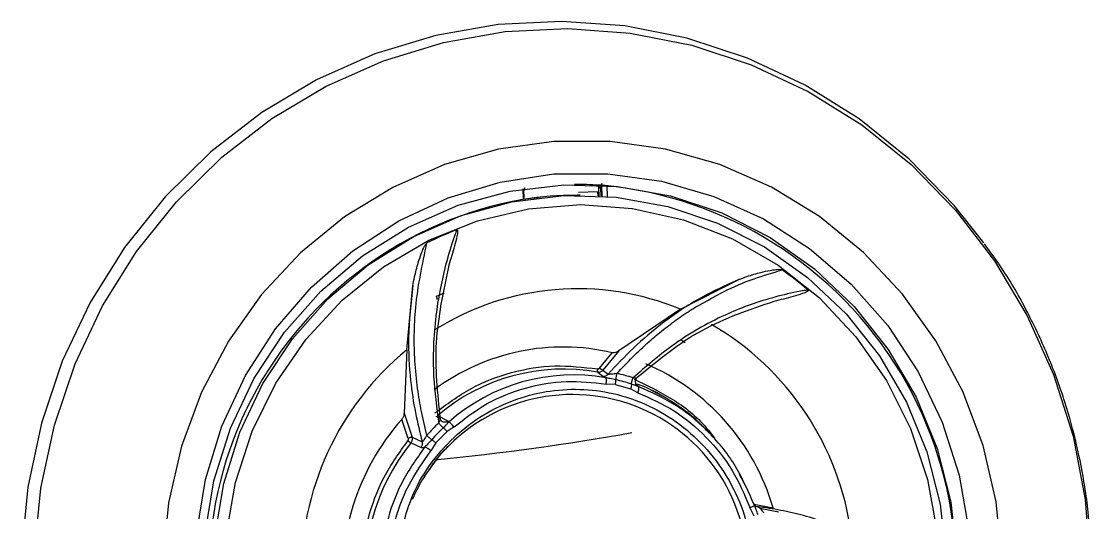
# Model space of a CAD drawing. Header units: inches. Extents: x 2 to 87, y 6 to 129.
# Drawn here: x 48.426 to 50.358, y 43.852 to 44.74 of the extents above; entities that cross this region are included whole.
import ezdxf

# ---------------------------------------------------------------- set-up
doc = ezdxf.new("R2010")
doc.units = ezdxf.units.IN
doc.header["$MEASUREMENT"] = 0
doc.layers.add('1', color=4, linetype='Continuous')

# ---------------------------------------------------------------- blocks, each defined once
blk = doc.blocks.new('2026 STRIDE')
at = {"layer": '1', "color": 3}
for p, q in [((46.9985, 23.3275), (46.9991, 23.3087)), ((47.1334, 23.3223), (47.0992, 23.3212)), ((47.1334, 23.3223), (47.1336, 23.3152)), ((47.1362, 23.3126), (47.1357, 23.3311)), ((47.1421, 23.3341), (47.136, 23.3341)), ((47.1388, 23.3283), (47.1392, 23.3149)), ((47.1416, 23.3147), (47.141, 23.3341)), ((47.1512, 23.314), (47.1506, 23.3335)), ((47.0003, 23.3179), (47.0005, 23.3091)), ((47.0314, 23.3128), (47.0268, 23.3123)), ((47.102, 23.316), (47.0966, 23.316)), ((46.789, 23.037), (46.7998, 23.1528)), ((47.283, 23.1102), (47.3883, 23.1639)), ((46.8425, 23.1339), (46.8568, 23.14)), ((47.283, 23.1102), (47.172, 23.0349)), ((47.2915, 23.0496), (47.2848, 23.0538)), ((46.789, 23.037), (46.784, 22.9225)), ((47.1369, 23.0038), (47.1596, 23.0315)), ((47.172, 23.0349), (47.1429, 23.0002)), ((47.1337, 22.9966), (47.1429, 22.9894)), ((47.1429, 23.0002), (47.1524, 22.9929)), ((47.1656, 22.9742), (47.1489, 22.975)), ((47.1656, 22.9742), (47.1931, 22.9666)), ((47.2013, 22.9761), (47.208, 22.9708)), ((47.2063, 22.9594), (47.1931, 22.9666)), ((47.208, 22.9708), (47.2077, 22.9702)), ((46.784, 22.9225), (46.7985, 22.879)), ((46.8492, 22.9128), (46.8421, 22.9167)), ((46.8447, 22.9182), (46.8638, 22.9081)), ((46.7917, 22.8769), (46.7799, 22.9111)), ((46.8742, 22.8977), (46.8616, 22.8895)), ((46.8638, 22.9081), (46.8647, 22.9064)), ((46.7985, 22.879), (46.8168, 22.8705)), ((46.8415, 22.8686), (46.8616, 22.8895)), ((46.7968, 22.8691), (46.8147, 22.8607)), ((46.8415, 22.8686), (46.8325, 22.8541)), ((47.4022, 22.7879), (47.3897, 22.8114)), ((47.416, 22.7366), (47.4084, 22.7519)), ((47.4158, 22.7579), (47.4503, 22.7514)), ((47.4601, 22.7434), (47.4272, 22.75)), ((47.4601, 22.7434), (47.4569, 22.7446))]:
    blk.add_line(p, q, dxfattribs=at)
at = {"layer": '1', "color": 3, "flags": 128}
for points in [[(47.8307, 23.2304), (47.7774, 23.2977), (47.6961, 23.381), (47.6059, 23.4539), (47.508, 23.5151), (47.4038, 23.564), (47.2948, 23.5997), (47.1824, 23.6219), (47.0682, 23.6302), (46.954, 23.6244), (46.8411, 23.6047), (46.7314, 23.5713), (46.6262, 23.5247), (46.5271, 23.4656), (46.4354, 23.3947), (46.3525, 23.3132), (46.2794, 23.222), (46.2173, 23.1226), (46.167, 23.0162), (46.1292, 22.9045), (46.1045, 22.7889), (46.0931, 22.6711)], [(46.117, 22.6706), (46.1282, 22.7869), (46.1527, 22.901), (46.19, 23.0113), (46.2396, 23.1163), (46.3009, 23.2144), (46.373, 23.3044), (46.4549, 23.3849), (46.5454, 23.4549), (46.6432, 23.5132), (46.7471, 23.5592), (46.8554, 23.5922), (46.9668, 23.6117), (47.0796, 23.6174), (47.1923, 23.6092), (47.3033, 23.5873), (47.4109, 23.552), (47.5138, 23.5038), (47.6104, 23.4433), (47.6995, 23.3714), (47.7797, 23.2891), (47.8499, 23.1976), (47.9092, 23.0981), (47.9567, 22.9921), (47.9918, 22.881), (48.0139, 22.7664), (48.0227, 22.6499)], [(47.8633, 22.6578), (47.853, 22.762), (47.8295, 22.8639), (47.793, 22.9616), (47.7443, 23.0534), (47.6842, 23.1377), (47.6138, 23.2129), (47.5343, 23.2777), (47.4472, 23.331), (47.3539, 23.3719), (47.2563, 23.3994), (47.156, 23.4133), (47.0547, 23.4132), (46.9544, 23.3992), (46.8568, 23.3714), (46.7637, 23.3304), (46.6766, 23.277), (46.5972, 23.212), (46.5269, 23.1367), (46.4669, 23.0523), (46.4183, 22.9604), (46.382, 22.8626), (46.3586, 22.7607), (46.3486, 22.6565)], [(46.4091, 22.703), (46.4255, 22.8027), (46.4553, 22.8992), (46.4977, 22.9904), (46.552, 23.0746), (46.6171, 23.1502), (46.6917, 23.2157), (46.7744, 23.2698), (46.8636, 23.3115), (46.9575, 23.3399), (47.0543, 23.3545), (47.1521, 23.355), (47.249, 23.3415), (47.3432, 23.3141), (47.4328, 23.2734), (47.516, 23.2202), (47.5913, 23.1556), (47.6572, 23.0807), (47.7123, 22.9971), (47.7556, 22.9063), (47.7864, 22.8102), (47.8038, 22.7106)], [(46.4241, 22.7009), (46.4406, 22.8), (46.4706, 22.8956), (46.5134, 22.9859), (46.5682, 23.0689), (46.6339, 23.143), (46.7091, 23.2067), (46.7923, 23.2587), (46.8818, 23.2979), (46.9758, 23.3235), (47.0723, 23.335), (47.1694, 23.3322), (47.2652, 23.3151), (47.3576, 23.2841), (47.4449, 23.2398), (47.5251, 23.1831), (47.5967, 23.1151), (47.6583, 23.0373), (47.7085, 22.9513), (47.7464, 22.8587), (47.7711, 22.7614), (47.7822, 22.6615)], [(47.1357, 23.3311), (47.1374, 23.3295), (47.1388, 23.3283)], [(46.4424, 22.6989), (46.4584, 22.7953), (46.4876, 22.8882), (46.5292, 22.976), (46.5825, 23.0567), (46.6463, 23.1287), (46.7194, 23.1906), (46.8003, 23.2412), (46.8873, 23.2793), (46.9787, 23.3042), (47.0725, 23.3154), (47.1669, 23.3126), (47.26, 23.296), (47.3499, 23.2659), (47.4346, 23.2228), (47.5126, 23.1677), (47.5823, 23.1016), (47.6421, 23.026), (47.6909, 22.9423), (47.7277, 22.8523), (47.7518, 22.7578), (47.7626, 22.6607)], [(46.9945, 23.3082), (47.0134, 23.3108), (47.0268, 23.3123)], [(46.463, 22.7013), (46.4797, 22.7973), (46.5098, 22.8898), (46.5526, 22.9767), (46.6071, 23.0563), (46.6723, 23.1268), (46.7467, 23.1867), (46.8287, 23.2348), (46.9166, 23.27), (47.0086, 23.2916), (47.1026, 23.2992), (47.1966, 23.2924), (47.2887, 23.2716), (47.3769, 23.2372), (47.4593, 23.1898), (47.5342, 23.1305), (47.5999, 23.0605), (47.6551, 22.9814), (47.6985, 22.8948), (47.7293, 22.8026), (47.7468, 22.7068)], [(47.2492, 22.9536), (47.2339, 22.9621), (47.2246, 22.9668)], [(46.8208, 22.8079), (46.8507, 22.8487), (46.8557, 22.8544)]]:
    blk.add_lwpolyline(points, dxfattribs=at)
at = {"layer": '1', "color": 3}
for centre, radius, start, end in [((47.0908, 22.6774), 0.6583, 86.0623, 89.9332), ((47.1379, 23.4542), 0.126, 270.4194, 271.4998), ((47.0771, 22.6334), 0.7037, 337.1622, 84.7028), ((47.119, 22.6317), 0.6875, 100.0453, 205.1699), ((47.0959, 22.6757), 0.6403, 89.9344, 98.6945), ((47.108, 22.665), 0.6317, 111.2442, 116.5711), ((47.0955, 22.6535), 0.6451, 49.622, 54.8743), ((47.0972, 22.6626), 0.4846, 67.4546, 122.0431), ((46.8272, 23.1274), 0.0167, 9.253, 22.9354), ((47.0793, 22.6363), 0.5165, 7.5525, 59.8057), ((47.1214, 22.6329), 0.5232, 129.4421, 181.2303), ((47.0706, 22.6551), 0.3868, 76.6857, 126.6673), ((47.0721, 22.6519), 0.3502, 79.8716, 130.49), ((47.1401, 23), 0.00724, 160.3577, 207.653), ((47.0899, 22.6531), 0.35, 72.1003, 77.0599), ((47.0603, 22.6385), 0.406, 16.1458, 66.7679), ((47.0898, 22.6511), 0.3404, 80.0642, 131.39), ((47.0905, 22.6524), 0.339, 72.1003, 77.0599), ((47.0881, 22.6399), 0.3162, 352.4811, 137.2749), ((47.0934, 22.6314), 0.4201, 138.2577, 187.7062), ((47.0993, 22.6396), 0.3663, 133.6433, 138.4553), ((47.0996, 22.6393), 0.3547, 133.6433, 138.4553), ((46.3996, 27.3418), 4.5251, 275.5863, 280.1303), ((47.0934, 22.6312), 0.3803, 141.26, 189.1012), ((46.804, 22.8864), 0.0188, 226.1351, 247.2384)]:
    blk.add_arc(centre, radius, start, end, dxfattribs=at)
for points, knots in [([(47.0003, 23.3179), (47.0002, 23.3193), (47.0002, 23.322), (47.0007, 23.3255), (47.0013, 23.3282), (47.0022, 23.3296), (47.0027, 23.3298), (47.0029, 23.3298)], [0, 0, 0, 0, 0.216017, 0.432052, 0.647583, 0.862108, 1, 1, 1, 1]), ([(47.1409, 23.3371), (47.1404, 23.3362), (47.1391, 23.3334), (47.1389, 23.3303), (47.1388, 23.3283)], [0, 0, 0, 0, 0.347891, 1, 1, 1, 1]), ([(46.8791, 23.2538), (46.8788, 23.253), (46.878, 23.2507), (46.8756, 23.2441), (46.8685, 23.2231), (46.854, 23.174), (46.8382, 23.0917), (46.8344, 22.9938), (46.8427, 22.9324), (46.8466, 22.9046)], [0, 0, 0, 0, 0.007325, 0.019566, 0.058651, 0.192116, 0.441769, 0.746986, 1, 1, 1, 1]), ([(46.8791, 23.2538), (46.8792, 23.2538), (46.8794, 23.2539), (46.8798, 23.2539), (46.8801, 23.2537), (46.8804, 23.2534), (46.8807, 23.2525), (46.8809, 23.2485), (46.8778, 23.2331), (46.8719, 23.2128), (46.8667, 23.1956), (46.8649, 23.1898)], [0, 0, 0, 0, 0.0055006, 0.0110552, 0.016084, 0.0215799, 0.030977, 0.0603237, 0.1952739, 0.7306037, 1, 1, 1, 1]), ([(46.7998, 23.1528), (46.8008, 23.1579), (46.8035, 23.1718), (46.8085, 23.1912), (46.8142, 23.2085), (46.8185, 23.2189), (46.8214, 23.2248), (46.8233, 23.228), (46.8246, 23.2295), (46.8252, 23.2299), (46.8254, 23.23)], [0, 0, 0, 0, 0.191793, 0.51957, 0.729701, 0.856735, 0.930021, 0.970711, 0.992633, 1, 1, 1, 1]), ([(46.8252, 22.8825), (46.8218, 22.8966), (46.8152, 22.9237), (46.8077, 22.9689), (46.8031, 23.0151), (46.802, 23.0642), (46.8053, 23.136), (46.8171, 23.1912), (46.8254, 23.23)], [0, 0, 0, 0, 0.134858, 0.259599, 0.404069, 0.533562, 0.672142, 1, 1, 1, 1]), ([(48.0253, 22.6299), (48.0242, 22.6678), (48.0227, 22.7212), (48.012, 22.7996), (47.9991, 22.8663), (47.9775, 22.9446), (47.9482, 23.025), (47.91, 23.1063), (47.8711, 23.175), (47.8422, 23.2141), (47.8317, 23.2283)], [0, 0, 0, 0, 0.177149, 0.24958, 0.369823, 0.495043, 0.629709, 0.770657, 0.916634, 1, 1, 1, 1]), ([(46.8649, 23.1898), (46.8548, 23.1427), (46.8345, 23.0475), (46.8443, 22.958), (46.8492, 22.9128)], [0, 0, 0, 0, 0.495173, 1, 1, 1, 1]), ([(47.3245, 23.1217), (47.3365, 23.1286), (47.3661, 23.1457), (47.414, 23.1656), (47.4497, 23.1762), (47.4667, 23.1812)], [0, 0, 0, 0, 0.264228, 0.650338, 1, 1, 1, 1]), ([(47.3883, 23.1639), (47.3932, 23.1657), (47.4064, 23.1707), (47.4254, 23.1762), (47.4429, 23.1803), (47.4551, 23.1817), (47.4627, 23.1829), (47.4663, 23.1814), (47.4667, 23.1812)], [0, 0, 0, 0, 0.191797, 0.519052, 0.729035, 0.856173, 0.983899, 1, 1, 1, 1]), ([(46.7998, 23.1528), (46.7963, 23.1214), (46.7898, 23.0637), (46.7943, 22.9865), (46.8037, 22.9232), (46.8125, 22.8879), (46.8168, 22.8705)], [0, 0, 0, 0, 0.318533, 0.584798, 0.795469, 1, 1, 1, 1]), ([(47.3883, 23.1639), (47.365, 23.1534), (47.3171, 23.1319), (47.2534, 23.0887), (47.1977, 23.0413), (47.1673, 23.0089), (47.1524, 22.9929)], [0, 0, 0, 0, 0.262316, 0.539411, 0.773759, 1, 1, 1, 1]), ([(47.5134, 23.145), (47.5126, 23.1449), (47.5103, 23.1445), (47.5036, 23.1434), (47.4826, 23.1394), (47.4344, 23.128), (47.3568, 23.0997), (47.2706, 23.05), (47.2203, 23.0061), (47.1975, 22.9862)], [0, 0, 0, 0, 0.007325, 0.019566, 0.05865, 0.192116, 0.441769, 0.746986, 1, 1, 1, 1]), ([(47.5134, 23.145), (47.5135, 23.1449), (47.5137, 23.1447), (47.5138, 23.1444), (47.5139, 23.144), (47.5137, 23.1436), (47.5131, 23.1428), (47.5098, 23.1406), (47.4952, 23.1354), (47.4751, 23.1301), (47.4577, 23.1257), (47.4519, 23.1242)], [0, 0, 0, 0, 0.005501, 0.011055, 0.016084, 0.02158, 0.030977, 0.060324, 0.195274, 0.730604, 1, 1, 1, 1]), ([(47.1683, 22.9943), (47.1871, 23.0139), (47.2135, 23.0414), (47.252, 23.0735), (47.2788, 23.0934), (47.3028, 23.1101), (47.3185, 23.1185), (47.3245, 23.1217)], [0, 0, 0, 0, 0.407013, 0.572063, 0.736029, 0.899027, 1, 1, 1, 1]), ([(47.4519, 23.1242), (47.4072, 23.1091), (47.3168, 23.0787), (47.2425, 23.0176), (47.205, 22.9867)], [0, 0, 0, 0, 0.495173, 1, 1, 1, 1]), ([(47.172, 23.0349), (47.1708, 23.0341), (47.1683, 23.0324), (47.1642, 23.0313), (47.1612, 23.0312), (47.16, 23.0314), (47.1596, 23.0315)], [0, 0, 0, 0, 0.355757, 0.72292, 0.916269, 1, 1, 1, 1]), ([(46.8397, 22.9228), (46.8607, 22.9384), (46.9031, 22.97), (46.9775, 22.9982), (47.0556, 23.0114), (47.1076, 23.0054), (47.1333, 23.0024)], [0, 0, 0, 0, 0.247096, 0.5, 0.752904, 1, 1, 1, 1]), ([(47.1332, 22.9971), (47.1339, 22.9969), (47.1352, 22.9964), (47.1366, 22.9965), (47.1373, 22.9966)], [0, 0, 0, 0, 0.4996404, 1, 1, 1, 1]), ([(47.1333, 23.0024), (47.1336, 23.0024), (47.1343, 23.0023), (47.1353, 23.0026), (47.1362, 23.003), (47.1367, 23.0036), (47.1369, 23.0038)], [0, 0, 0, 0, 0.244745, 0.492429, 0.744713, 1, 1, 1, 1]), ([(47.1337, 22.9966), (47.1345, 22.9965), (47.1362, 22.9963), (47.1388, 22.997), (47.1411, 22.9982), (47.1423, 22.9995), (47.1429, 23.0002)], [0, 0, 0, 0, 0.245118, 0.499544, 0.75421, 1, 1, 1, 1]), ([(47.1429, 23.0002), (47.1426, 23.0002), (47.1422, 23.0003), (47.1413, 23.0008), (47.1404, 23.0013), (47.1395, 23.0019), (47.1383, 23.0027), (47.1375, 23.0034), (47.1369, 23.0038)], [0, 0, 0, 0, 0.250263, 0.382232, 0.514843, 0.645287, 0.771015, 1, 1, 1, 1]), ([(47.1429, 22.9894), (47.1438, 22.9893), (47.1455, 22.9892), (47.1482, 22.9898), (47.1506, 22.991), (47.1518, 22.9923), (47.1524, 22.9929)], [0, 0, 0, 0, 0.245337, 0.5, 0.754663, 1, 1, 1, 1]), ([(47.1524, 22.9929), (47.1527, 22.9929), (47.1532, 22.993), (47.1552, 22.9931), (47.1585, 22.9934), (47.1632, 22.9938), (47.1666, 22.9941), (47.1683, 22.9943)], [0, 0, 0, 0, 0.111469, 0.230184, 0.482262, 0.743373, 1, 1, 1, 1]), ([(46.8742, 22.8977), (46.8937, 22.9126), (46.9331, 22.943), (47.0027, 22.9702), (47.076, 22.9832), (47.1248, 22.9777), (47.1489, 22.975)], [0, 0, 0, 0, 0.2470116, 0.5, 0.7529884, 1, 1, 1, 1]), ([(47.1429, 22.9894), (47.1433, 22.989), (47.1442, 22.9882), (47.147, 22.987), (47.1485, 22.9864)], [0, 0, 0, 0, 0.4593517, 1, 1, 1, 1]), ([(47.1664, 22.9828), (47.163, 22.9835), (47.157, 22.9847), (47.151, 22.9859), (47.1485, 22.9864)], [0, 0, 0, 0, 0.571404, 1, 1, 1, 1]), ([(47.1947, 22.975), (47.1946, 22.9744), (47.1946, 22.9733), (47.1943, 22.9711), (47.1938, 22.9689), (47.1934, 22.9673), (47.1931, 22.9666)], [0, 0, 0, 0, 0.257259, 0.51339, 0.762603, 1, 1, 1, 1]), ([(47.1947, 22.975), (47.1947, 22.9758), (47.1948, 22.9774), (47.1955, 22.9805), (47.1964, 22.9836), (47.1971, 22.9854), (47.1975, 22.9862)], [0, 0, 0, 0, 0.266689, 0.531115, 0.778754, 1, 1, 1, 1]), ([(47.2077, 22.9702), (47.2068, 22.9705), (47.2055, 22.971), (47.2037, 22.9717), (47.2017, 22.9726), (47.1986, 22.9737), (47.1959, 22.9746), (47.1947, 22.975)], [0, 0, 0, 0, 0.224307, 0.303573, 0.473827, 0.745729, 1, 1, 1, 1]), ([(47.1975, 22.9862), (47.1986, 22.9862), (47.2007, 22.9863), (47.2031, 22.9864), (47.2044, 22.9865), (47.205, 22.9866), (47.2052, 22.9866), (47.2051, 22.9867), (47.205, 22.9867)], [0, 0, 0, 0, 0.277558, 0.532524, 0.651825, 0.767232, 0.882131, 1, 1, 1, 1]), ([(47.1993, 22.9837), (47.2227, 22.9726), (47.27, 22.9501), (47.3188, 22.9117), (47.3395, 22.8835), (47.3443, 22.877)], [0, 0, 0, 0, 0.429125, 0.868336, 1, 1, 1, 1]), ([(47.2017, 22.9776), (47.2016, 22.9786), (47.2015, 22.9803), (47.2021, 22.9829), (47.2032, 22.985), (47.2043, 22.9861), (47.2047, 22.9866)], [0, 0, 0, 0, 0.272176, 0.534345, 0.77856, 1, 1, 1, 1]), ([(47.208, 22.9708), (47.2074, 22.9711), (47.206, 22.9717), (47.2043, 22.9733), (47.2029, 22.9754), (47.202, 22.9779), (47.2019, 22.9805), (47.2024, 22.9829), (47.2035, 22.985), (47.2045, 22.9862), (47.205, 22.9867)], [0, 0, 0, 0, 0.112211, 0.235183, 0.366441, 0.502102, 0.637431, 0.767756, 0.88937, 1, 1, 1, 1]), ([(47.3306, 22.8908), (47.3241, 22.8976), (47.3054, 22.9172), (47.2688, 22.9433), (47.233, 22.9642), (47.2111, 22.9728), (47.2056, 22.9749)], [0, 0, 0, 0, 0.1853, 0.531962, 0.881434, 1, 1, 1, 1]), ([(46.7701, 22.6642), (46.7784, 22.7056), (46.7912, 22.7694), (46.8388, 22.8428), (46.8855, 22.8918), (46.9412, 22.9297), (47.02, 22.9622), (47.1248, 22.972), (47.2256, 22.941), (47.2966, 22.893), (47.344, 22.8445), (47.3804, 22.7869), (47.413, 22.7052), (47.4134, 22.6401), (47.4137, 22.5978)], [0, 0, 0, 0, 0.119728, 0.18418, 0.25, 0.31582, 0.380272, 0.5, 0.619728, 0.68418, 0.75, 0.81582, 0.880272, 1, 1, 1, 1]), ([(47.2063, 22.9594), (47.2285, 22.9494), (47.2736, 22.9293), (47.3312, 22.8805), (47.3788, 22.8213), (47.3986, 22.7749), (47.4084, 22.7519)], [0, 0, 0, 0, 0.247011, 0.5, 0.752989, 1, 1, 1, 1]), ([(47.4165, 22.7559), (47.4062, 22.7799), (47.3857, 22.8279), (47.3367, 22.8887), (47.2775, 22.9389), (47.231, 22.9598), (47.2077, 22.9702)], [0, 0, 0, 0, 0.25, 0.5, 0.75, 1, 1, 1, 1]), ([(46.784, 22.9225), (46.7839, 22.9212), (46.7838, 22.9187), (46.7824, 22.9149), (46.7809, 22.9124), (46.7801, 22.9114), (46.7799, 22.9111)], [0, 0, 0, 0, 0.355676, 0.722757, 0.915996, 1, 1, 1, 1]), ([(46.8466, 22.9046), (46.8471, 22.9056), (46.8481, 22.9075), (46.8491, 22.9098), (46.8496, 22.9113), (46.8497, 22.9122), (46.8496, 22.9127), (46.8493, 22.9128), (46.8492, 22.9128)], [0, 0, 0, 0, 0.277554, 0.532524, 0.651828, 0.767234, 0.882133, 1, 1, 1, 1]), ([(46.8548, 22.896), (46.8541, 22.8966), (46.8526, 22.8979), (46.8502, 22.9002), (46.8481, 22.9026), (46.847, 22.904), (46.8466, 22.9046)], [0, 0, 0, 0, 0.266689, 0.531115, 0.778754, 1, 1, 1, 1]), ([(46.8638, 22.9081), (46.8632, 22.9077), (46.862, 22.9068), (46.8597, 22.9061), (46.8573, 22.9058), (46.8549, 22.9062), (46.8527, 22.9073), (46.851, 22.9089), (46.8498, 22.9108), (46.8494, 22.9122), (46.8492, 22.9128)], [0, 0, 0, 0, 0.11221, 0.235183, 0.36644, 0.502102, 0.63743, 0.767756, 0.889371, 1, 1, 1, 1]), ([(46.8535, 22.907), (46.8525, 22.9077), (46.8506, 22.9091), (46.8499, 22.9108), (46.8496, 22.9116)], [0, 0, 0, 0, 0.541879, 1, 1, 1, 1]), ([(46.8647, 22.9064), (46.864, 22.9057), (46.8632, 22.9048), (46.8624, 22.9038), (46.8616, 22.9029), (46.8594, 22.9005), (46.8568, 22.8979), (46.8548, 22.896)], [0, 0, 0, 0, 0.22908, 0.257055, 0.306679, 0.485356, 1, 1, 1, 1]), ([(46.791, 22.8729), (46.7912, 22.8732), (46.7916, 22.8738), (46.7919, 22.8748), (46.792, 22.8759), (46.7918, 22.8765), (46.7917, 22.8769)], [0, 0, 0, 0, 0.244732, 0.492429, 0.744713, 1, 1, 1, 1]), ([(46.7985, 22.879), (46.7982, 22.879), (46.7978, 22.879), (46.7967, 22.8787), (46.7958, 22.8784), (46.7947, 22.878), (46.7933, 22.8776), (46.7923, 22.8771), (46.7917, 22.8769)], [0, 0, 0, 0, 0.250263, 0.382232, 0.514843, 0.645287, 0.771015, 1, 1, 1, 1]), ([(46.7968, 22.8691), (46.7973, 22.8698), (46.7983, 22.8713), (46.799, 22.8738), (46.7992, 22.8765), (46.7987, 22.8782), (46.7985, 22.879)], [0, 0, 0, 0, 0.245118, 0.499544, 0.75421, 1, 1, 1, 1]), ([(46.8168, 22.8705), (46.817, 22.8706), (46.8174, 22.8707), (46.8187, 22.8719), (46.8205, 22.8743), (46.823, 22.878), (46.8245, 22.881), (46.8252, 22.8825)], [0, 0, 0, 0, 0.111469, 0.230184, 0.482261, 0.743373, 1, 1, 1, 1]), ([(46.7109, 22.5701), (46.7083, 22.5967), (46.703, 22.6505), (46.7166, 22.7312), (46.7447, 22.8079), (46.7757, 22.8514), (46.791, 22.8729)], [0, 0, 0, 0, 0.247096, 0.5, 0.752904, 1, 1, 1, 1]), ([(46.8216, 22.8615), (46.8066, 22.8403), (46.7767, 22.7979), (46.7503, 22.7236), (46.7378, 22.6454), (46.7437, 22.5933), (46.7466, 22.5672)], [0, 0, 0, 0, 0.25, 0.5, 0.75, 1, 1, 1, 1]), ([(46.8147, 22.8607), (46.8152, 22.8614), (46.8163, 22.8628), (46.8172, 22.8654), (46.8174, 22.8681), (46.817, 22.8697), (46.8168, 22.8705)], [0, 0, 0, 0, 0.245337, 0.5, 0.754663, 1, 1, 1, 1]), ([(46.8147, 22.8607), (46.8155, 22.8604), (46.8172, 22.8598), (46.82, 22.8609), (46.8216, 22.8615)], [0, 0, 0, 0, 0.459354, 1, 1, 1, 1]), ([(46.8341, 22.8746), (46.8318, 22.8719), (46.8277, 22.8674), (46.8234, 22.8632), (46.8216, 22.8615)], [0, 0, 0, 0, 0.571403, 1, 1, 1, 1]), ([(46.8258, 22.8147), (46.8301, 22.8213), (46.8413, 22.8388), (46.8551, 22.8537), (46.8636, 22.8629)], [0, 0, 0, 0, 0.37885, 1, 1, 1, 1]), ([(46.7598, 22.5693), (46.757, 22.5942), (46.7514, 22.6447), (46.7634, 22.7206), (46.7891, 22.7928), (46.8181, 22.8339), (46.8325, 22.8541)], [0, 0, 0, 0, 0.247011, 0.5, 0.752989, 1, 1, 1, 1]), ([(46.7995, 22.7671), (46.8048, 22.7788), (46.8124, 22.7955), (46.8228, 22.8102), (46.8258, 22.8147)], [0, 0, 0, 0, 0.700727, 1, 1, 1, 1]), ([(47.4147, 22.7597), (47.4151, 22.7589), (47.4158, 22.7573), (47.4178, 22.7554), (47.4201, 22.7539), (47.4218, 22.7536), (47.4227, 22.7534)], [0, 0, 0, 0, 0.245337, 0.5, 0.754663, 1, 1, 1, 1]), ([(47.4235, 22.7531), (47.4226, 22.7531), (47.4208, 22.7532), (47.4185, 22.754), (47.4169, 22.7551), (47.4166, 22.7557), (47.4164, 22.7559)], [0, 0, 0, 0, 0.233493, 0.484304, 0.742866, 1, 1, 1, 1]), ([(47.4231, 22.7392), (47.4221, 22.7421), (47.42, 22.7479), (47.4177, 22.7532), (47.4165, 22.7559)], [0, 0, 0, 0, 0.4907456, 1, 1, 1, 1]), ([(47.4227, 22.7534), (47.4229, 22.7533), (47.4234, 22.7532), (47.4248, 22.7522), (47.4271, 22.7501), (47.4302, 22.7467), (47.4323, 22.7441), (47.4333, 22.7428)], [0, 0, 0, 0, 0.111418, 0.230072, 0.482003, 0.743082, 1, 1, 1, 1]), ([(47.6919, 22.6421), (47.6695, 22.6587), (47.6249, 22.6916), (47.56, 22.7207), (47.506, 22.7377), (47.4641, 22.7475), (47.4364, 22.7514), (47.4227, 22.7534)], [0, 0, 0, 0, 0.284599, 0.565427, 0.713522, 0.857932, 1, 1, 1, 1])]:
    blk.add_open_spline(points, degree=3, knots=knots, dxfattribs=at)
for points in [[(46.8432, 23.1284), (46.8433, 23.1284), (46.8435, 23.1285), (46.8437, 23.1288), (46.8437, 23.1293), (46.8437, 23.1298), (46.8436, 23.13)], [(47.1683, 22.9943), (47.1679, 22.9933), (47.1673, 22.9913), (47.1667, 22.9881), (47.1663, 22.9851), (47.1664, 22.9836), (47.1664, 22.9828)], [(47.1489, 22.975), (47.1491, 22.9763), (47.1495, 22.9789), (47.1496, 22.9824), (47.1492, 22.9851), (47.1487, 22.9859), (47.1485, 22.9864)], [(47.1656, 22.9742), (47.1657, 22.975), (47.166, 22.9766), (47.1663, 22.979), (47.1665, 22.9811), (47.1664, 22.9822), (47.1664, 22.9828)], [(47.2063, 22.9594), (47.2067, 22.9606), (47.2075, 22.9631), (47.2081, 22.9664), (47.2083, 22.969), (47.2079, 22.9698), (47.2077, 22.9702)], [(46.8742, 22.8977), (46.8734, 22.8987), (46.8717, 22.9007), (46.869, 22.9034), (46.8665, 22.9055), (46.8653, 22.9061), (46.8647, 22.9064)], [(46.8252, 22.8825), (46.8258, 22.8818), (46.8271, 22.8804), (46.8294, 22.8782), (46.8319, 22.8761), (46.8334, 22.8751), (46.8341, 22.8746)], [(46.8548, 22.896), (46.8554, 22.8956), (46.8564, 22.8947), (46.8582, 22.8931), (46.8599, 22.8913), (46.8611, 22.8901), (46.8616, 22.8895)], [(46.8325, 22.8541), (46.8314, 22.855), (46.8294, 22.8566), (46.8263, 22.8589), (46.8235, 22.8606), (46.8222, 22.8612), (46.8216, 22.8615)], [(46.8415, 22.8686), (46.8409, 22.8691), (46.8396, 22.8703), (46.8377, 22.8719), (46.8359, 22.8734), (46.8347, 22.8742), (46.8341, 22.8746)], [(47.4084, 22.7519), (47.4095, 22.7523), (47.4119, 22.7533), (47.4145, 22.7545), (47.4163, 22.7554), (47.4164, 22.7557), (47.4165, 22.7559)]]:
    blk.add_open_spline(points, degree=3, dxfattribs=at)

msp = doc.modelspace()

# ---------------------------------------------------------------- block references
msp.add_blockref('2026 STRIDE', (2.3326, 21.1096))

doc.saveas('drawing.dxf')
